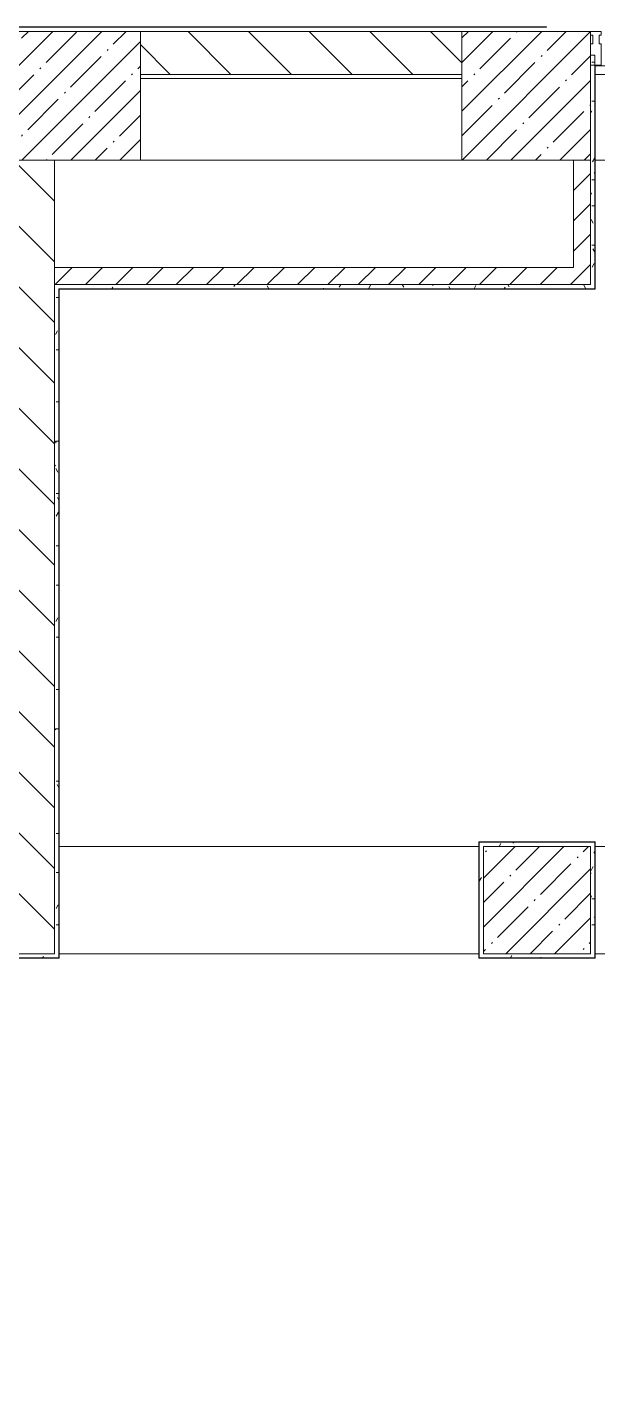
# Model space of a CAD drawing. Header units: millimetres. Extents: x -1113 to 415037, y -3642 to 354837.
# Drawn here: x 152903 to 155563, y 8940 to 15221 of the extents above; entities that cross this region are included whole.
import ezdxf

# ---------------------------------------------------------------- set-up
doc = ezdxf.new("R2010")
doc.units = ezdxf.units.MM
for name, color, linetype, lineweight in [('A-AREA-BNDY', 7, 'Continuous', 5), ('A-FLOR', 7, 'Continuous', 9), ('A-GLAZ-CWMG', 7, 'Continuous', 9), ('A-GLAZ-CWMG-1', 7, 'Continuous', 20), ('A-WALL', 7, 'Continuous', 5), ('I-WALL', 7, 'Continuous', 5), ('S-COLS', 7, 'Continuous', 9), ('S-COLS-1', 7, 'Continuous', 5)]:
    doc.layers.add(name, color=color, linetype=linetype, lineweight=lineweight)
doc.layers.add('A-WALL-1', color=9, linetype='Continuous', lineweight=5, true_color=0x808080)
doc.layers.add('A-WALL-FNSH-1', color=9, linetype='Continuous', lineweight=5, true_color=0x808080)
pattern_1 = [(135, (148772.12, -1e-08), (-141.4214, -141.4214), [])]
pattern_2 = [(45, (148772.12, -1e-08), (-114.0493, 114.0493), []), (45, (148886.17, -1e-08), (-114.0493, 114.0493), [201.612, -40.322, 6.706, -33.617])]
pattern_3 = [(45, (148772.12, -1e-08), (-70.7107, 70.7107), [])]
pattern_4 = [(0, (148772.123, -1e-08), (243.84, 60.96), [20.117, -162.763, 20.117, -162.763, -975.36]), (0, (148772.123, -1e-08), (243.84, 60.96), [-365.76, 20.117, -345.643, 20.117, -162.763, -426.72]), (0, (148772.123, -1e-08), (243.84, 60.96), [-914.4, 20.117, -101.803, 20.117, -284.683]), (120, (148863.563, 30.48), (-174.7129, 180.69163), [20.117, -162.763, 20.117, -162.763, -975.36]), (120, (148863.563, 30.48), (-174.7129, 180.69163), [-365.76, 20.117, -345.643, 20.117, -162.763, -426.72]), (120, (148863.563, 30.48), (-174.7129, 180.69163), [-914.4, 20.117, -101.803, 20.117, -284.683]), (240, (148894.043, 152.4), (-69.1271, -241.65163), [20.117, -162.763, 20.117, -162.763, -975.36]), (240, (148894.043, 152.4), (-69.1271, -241.65163), [-365.76, 20.117, -345.643, 20.117, -162.763, -426.72]), (240, (148894.043, 152.4), (-69.1271, -241.65163), [-914.4, 20.117, -101.803, 20.117, -284.683])]

# ---------------------------------------------------------------- blocks, each defined once
blk = doc.blocks.new('BSC_Колонна _Прямоугольная - 500х500-22206884-Объем проектирования 2 этажа')
at = {"layer": 'S-COLS-1'}
h = blk.add_hatch(dxfattribs=at)
h.set_pattern_fill('FP_159', color=256, style=0, pattern_type=2)
h.set_pattern_definition([(45, (-6510, -11150), (-114.0493, 114.0493), []), (45, (-6395.95, -11150), (-114.0493, 114.0493), [201.613, -40.323, 6.706, -33.617])])
h.paths.add_polyline_path([(250, -250), (250, 250), (-250, 250), (-250, -250), (86.7, -250)])
for p, q in [((250, 250), (-250, 250)), ((-250, 250), (-250, -250)), ((250, -250), (250, 250)), ((-250, -250), (250, -250))]:
    blk.add_line(p, q, dxfattribs=at)
blk = doc.blocks.new('Прямоугольный импост - Импост структурный с накладкой - 160мм-23997897-Объем проектирования 2 этажа')
at = {"layer": 'A-GLAZ-CWMG-1'}
for p, q in [((0, 140), (-50, 140)), ((-50, 140), (-50, 40)), ((0, 40), (0, 140)), ((-50, 40), (-40, 40)), ((-40, 0), (-50, 0)), ((-50, 0), (-50, -17)), ((-40, 40), (-40, 0)), ((-10, 0), (-10, 40)), ((-10, 40), (0, 40)), ((0, 0), (-10, 0)), ((0, -17), (0, 0)), ((-50, -17), (0, -17))]:
    blk.add_line(p, q, dxfattribs=at)

msp = doc.modelspace()

# ---------------------------------------------------------------- hatches: boundary and pattern name
at = {"layer": 'I-WALL'}
h = msp.add_hatch(dxfattribs=at)
h.set_pattern_fill('FP_23', color=256, style=0, pattern_type=2)
h.set_pattern_definition(pattern_1)
h.paths.add_polyline_path([(153943.3, 15000), (154932.1, 15000), (154932.1, 15200), (153432.1, 15200), (153432.1, 15000)])
h = msp.add_hatch(dxfattribs=at)
h.set_pattern_fill('FP_191', color=256, style=0, pattern_type=2)
h.set_pattern_definition(pattern_4)
h.paths.add_polyline_path([(155532.1, 14020), (155552.1, 14021.5), (155552.1, 15090), (155532.1, 15090), (155532.1, 14100)])
h = msp.add_hatch(dxfattribs=at)
h.set_pattern_fill('FP_23', color=256, style=0, pattern_type=2)
h.set_pattern_definition(pattern_1)
h.paths.add_polyline_path([(153017.2, 10900), (153032.1, 10900), (153032.1, 14600), (152832.1, 14600), (152832.1, 10900)])
h = msp.add_hatch(dxfattribs=at)
h.set_pattern_fill('FP_22', color=256, style=0, pattern_type=2)
h.set_pattern_definition(pattern_3)
h.paths.add_polyline_path([(155532.1, 14100), (155532.1, 14600), (155452.1, 14600), (155452.1, 14100)])
h = msp.add_hatch(dxfattribs=at)
h.set_pattern_fill('FP_22', color=256, style=0, pattern_type=2)
h.set_pattern_definition(pattern_3)
h.paths.add_polyline_path([(153032.1, 14020), (155532.1, 14020), (155532.1, 14100), (153032.1, 14100)])
h = msp.add_hatch(dxfattribs=at)
h.set_pattern_fill('FP_191', color=256, style=0, pattern_type=2)
h.set_pattern_definition(pattern_4)
h.paths.add_polyline_path([(155542.1, 14000), (155552.1, 14000), (155552.1, 14020), (153032.1, 14020), (153053.1, 14000), (155532.1, 14000)])
h.paths.add_polyline_path([(153039, 14000), (153052.1, 14000), (153032.1, 14020), (153032.1, 14000)])
h = msp.add_hatch(dxfattribs=at)
h.set_pattern_fill('FP_191', color=256, style=0, pattern_type=2)
h.set_pattern_definition(pattern_4)
h.paths.add_polyline_path([(153042.1, 10880), (153052.1, 10880), (153052.1, 13999), (153032.1, 13999), (153032.1, 10880)])
h = msp.add_hatch(dxfattribs=at)
h.set_pattern_fill('FP_191', color=256, style=0, pattern_type=2)
h.set_pattern_definition(pattern_4)
h.paths.add_polyline_path([(155012.1, 10880), (155032.1, 10880), (155032.1, 11420), (155012.1, 11420), (155012.1, 10900)])
h = msp.add_hatch(dxfattribs=at)
h.set_pattern_fill('FP_191', color=256, style=0, pattern_type=2)
h.set_pattern_definition(pattern_4)
h.paths.add_polyline_path([(155068, 11400), (155532.1, 11400), (155531.3, 11420), (155032.1, 11420), (155032.1, 11400)])
h = msp.add_hatch(dxfattribs=at)
h.set_pattern_fill('FP_191', color=256, style=0, pattern_type=2)
h.set_pattern_definition(pattern_4)
h.paths.add_polyline_path([(155552.1, 10900), (155552.1, 11420), (155532.1, 11420), (155532.1, 10900), (155542.1, 10900)])
h = msp.add_hatch(dxfattribs=at)
h.set_pattern_fill('FP_191', color=256, style=0, pattern_type=2)
h.set_pattern_definition(pattern_4)
h.paths.add_polyline_path([(152782.1, 10880), (153032.1, 10880), (153032.1, 10900), (152262.1, 10900), (152262.1, 10892), (152232.1, 10892), (152232.1, 10880), (152576.5, 10880)])
h.paths.add_polyline_path([(149742.1, 10880), (151132.1, 10880), (151132.1, 10892), (151102.1, 10892), (151102.1, 10900), (149298.1, 10900), (149298.1, 10880), (149606.9, 10880)])
h = msp.add_hatch(dxfattribs=at)
h.set_pattern_fill('FP_191', color=256, style=0, pattern_type=2)
h.set_pattern_definition(pattern_4)
h.paths.add_polyline_path([(155380.8, 10880), (155552.1, 10880), (155552.1, 10900), (155032.1, 10900), (155032.1, 10880), (155269.1, 10880)])
at = {"layer": 'S-COLS-1'}
h = msp.add_hatch(dxfattribs=at)
h.set_pattern_fill('FP_1', color=256, style=0, pattern_type=2)
h.set_pattern_definition(pattern_2)
h.paths.add_polyline_path([(152832.1, 14600), (153432.1, 14600), (153432.1, 15200), (152832.1, 15200), (152832.1, 14700.7)])
h = msp.add_hatch(dxfattribs=at)
h.set_pattern_fill('FP_1', color=256, style=0, pattern_type=2)
h.set_pattern_definition(pattern_2)
h.paths.add_polyline_path([(154932.1, 14600), (155532.1, 14600), (155532.1, 15200), (154932.1, 15200), (154932.1, 14699.4)])

# ---------------------------------------------------------------- linework, layer by layer
at = {"layer": 'A-AREA-BNDY', "flags": 128}
for points in [[(162482.1, 7920), (162482.1, 10879.5), (162461.4, 10879.5), (162461.4, 15000), (155553.1, 15000), (155553.1, 13999), (154351.7, 13999), (153053.1, 13999), (153053.1, 10879), (149318.6, 10879), (149318.6, 10446.5), (149318.6, 10160), (149317.1, 10160), (149317.1, 8961), (149318.6, 8961), (149318.6, 8521), (150043.1, 8521), (150043.1, 7921), (155302.1, 7921), (162341.4, 7921), (162341.4, 7920)], [(155011.1, 11421), (155553.1, 11421), (155553.1, 10879), (155011.1, 10879)]]:
    msp.add_lwpolyline(points, close=True, dxfattribs=at)
at = {"layer": 'A-FLOR'}
for p, q in [((155532.1, 15143), (155532.1, 15183)), ((162482.1, 15040), (155552.1, 15040)), ((153432.1, 14980), (154932.1, 14980)), ((153432.1, 14600), (153432.1, 14980)), ((154932.1, 14600), (153432.1, 14600)), ((162462.4, 14600), (155552.1, 14600)), ((153052.1, 11400), (155012.1, 11400)), ((155552.1, 11400), (162462.4, 11400)), ((155012.1, 10900), (153052.1, 10900)), ((162462.4, 10900), (155552.1, 10900))]:
    msp.add_line(p, q, dxfattribs=at)
at = {"layer": 'A-WALL'}
for p, q in [((153432.1, 15200), (153432.1, 15000)), ((153032.1, 14600), (152832.1, 14600)), ((153032.1, 14600), (153032.1, 10900)), ((153052.1, 10880), (153052.1, 14000)), ((154351.7, 14000), (153053.1, 14000)), ((154351.7, 14000), (154351.7, 13999)), ((152832.1, 10900), (153032.1, 10900))]:
    msp.add_line(p, q, dxfattribs=at)
at = {"layer": 'A-WALL-1'}
for p, q in [((154932.1, 15200), (153432.1, 15200)), ((154932.1, 15000), (154932.1, 15200)), ((155552.1, 15090), (155532.1, 15090)), ((155532.1, 15090), (155532.1, 14020)), ((155552.1, 15043), (155552.1, 15090)), ((153432.1, 15000), (154932.1, 15000)), ((155532.1, 14600), (155452.1, 14600)), ((155452.1, 14600), (155452.1, 14100)), ((155452.1, 14100), (153032.1, 14100)), ((153032.1, 14020), (155532.1, 14020)), ((155012.1, 11420), (155012.1, 10880)), ((155552.1, 11420), (155012.1, 11420)), ((155552.1, 10880), (155552.1, 11420)), ((152232.1, 10880), (153052.1, 10880)), ((155012.1, 10880), (155552.1, 10880))]:
    msp.add_line(p, q, dxfattribs=at)
at = {"layer": 'A-WALL-FNSH-1'}
for p, q in [((155327.1, 15221), (152832.1, 15221)), ((152832.1, 15220), (155327.1, 15220)), ((155327.1, 15220), (155327.1, 15221)), ((155553.1, 15043), (155552.1, 15043)), ((155552.1, 15043), (155552.1, 14000)), ((155553.1, 13999), (155553.1, 15043)), ((153052.1, 13999), (155553.1, 13999)), ((153053.1, 10879), (153053.1, 14000)), ((155552.1, 14000), (154351.7, 14000)), ((155553.1, 11421), (155011.1, 11421)), ((155011.1, 11421), (155011.1, 10879)), ((155553.1, 10879), (155553.1, 11421)), ((152232.1, 10879), (153053.1, 10879)), ((155011.1, 10879), (155553.1, 10879))]:
    msp.add_line(p, q, dxfattribs=at)
at = {"layer": 'I-WALL'}
msp.add_line((153053.1, 14000), (153052.1, 14000), dxfattribs=at)
at = {"layer": 'S-COLS'}
for p, q in [((153432.1, 15000), (153432.1, 15200)), ((152832.1, 14600), (153032.1, 14600))]:
    msp.add_line(p, q, dxfattribs=at)
at = {"layer": 'S-COLS-1'}
for p, q in [((153432.1, 15200), (152832.1, 15200)), ((155532.1, 15200), (154932.1, 15200)), ((154932.1, 15200), (154932.1, 14600)), ((155532.1, 14600), (155532.1, 15200)), ((153432.1, 14600), (153432.1, 15000)), ((153032.1, 14600), (153432.1, 14600)), ((154932.1, 14600), (155532.1, 14600))]:
    msp.add_line(p, q, dxfattribs=at)

# ---------------------------------------------------------------- block references
at = {"layer": 'A-GLAZ-CWMG', "rotation": 180}
msp.add_blockref('Прямоугольный импост - Импост структурный с накладкой - 160мм-23997897-Объем проектирования 2 этажа', (155532.1, 15183), dxfattribs=at)
at = {"layer": 'S-COLS'}
msp.add_blockref('BSC_Колонна _Прямоугольная - 500х500-22206884-Объем проектирования 2 этажа', (155282.1, 11150), dxfattribs=at)

doc.saveas('drawing.dxf')
